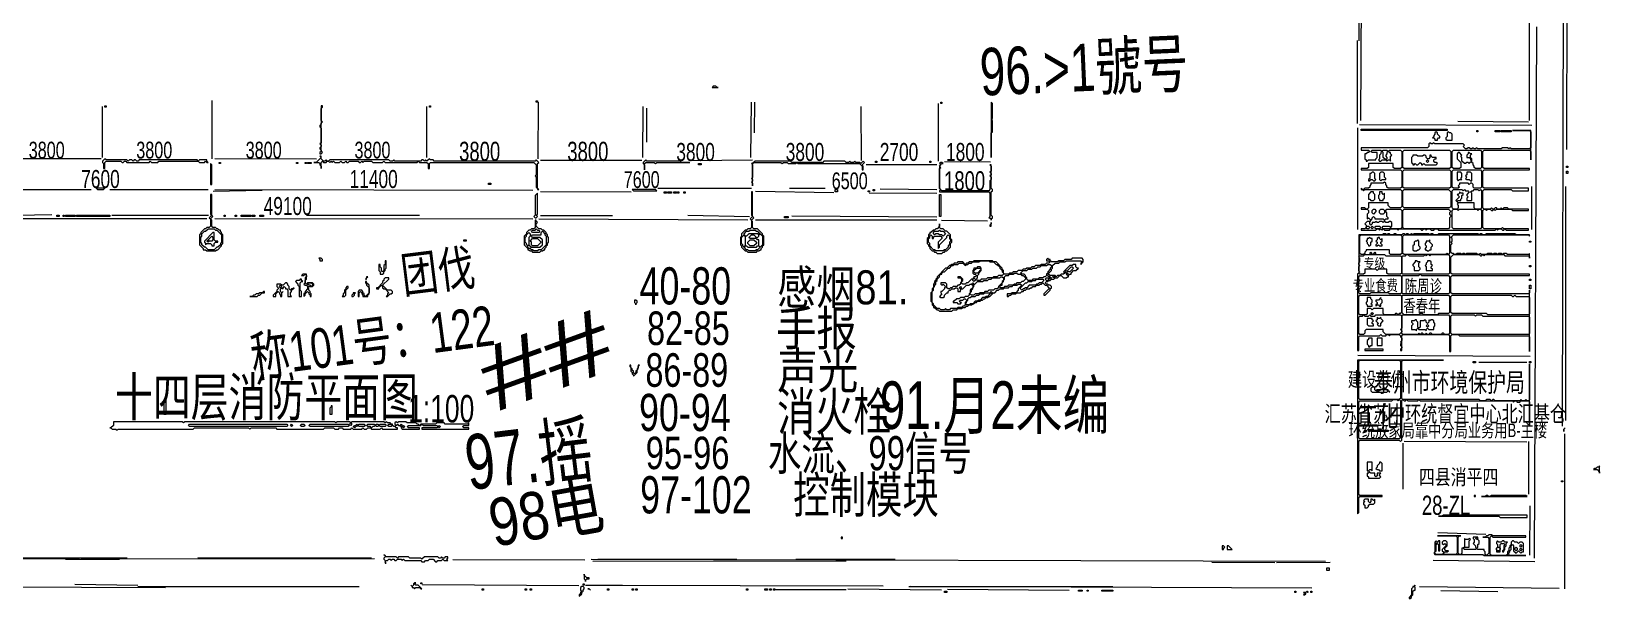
# Model space of a CAD drawing. Extents: x 10 to 1971, y 11 to 1392.
# Drawn here: x 695 to 1971, y 11 to 473 of the extents above; entities that cross this region are included whole.
import ezdxf

# ---------------------------------------------------------------- set-up
doc = ezdxf.new("R2010")
doc.units = 0
for name, color, linetype, lineweight in [('OCR_TEXT', 6, 'Continuous', 0), ('TRACE_CURVE', 6, 'Continuous', 0), ('TRACE_STRAIGHT', 5, 'Continuous', 0), ('TRACE_TEXT_SYMBOL', 6, 'Continuous', 0)]:
    doc.layers.add(name, color=color, linetype=linetype, lineweight=lineweight)
doc.styles.add('wqy-unicode', font='wqy-unicode.lff')

msp = doc.modelspace()

# ---------------------------------------------------------------- linework, layer by layer
at = {"layer": 'TRACE_CURVE', "color": 6}
for points in [[(1900, 392), (1914, 392), (1915, 391), (1915, 378), (1914, 377), (1899, 377), (1898, 378), (1897, 377), (1896, 378), (1892, 378), (1891, 377), (1872, 377), (1871, 378), (1870, 377), (1869, 377), (1868, 378), (1867, 377), (1866, 377), (1865, 378), (1864, 378), (1863, 377), (1862, 377), (1860, 379), (1861, 380), (1860, 381), (1837, 381), (1836, 382), (1835, 381), (1834, 381), (1833, 382), (1832, 381), (1832, 379), (1831, 378), (1777, 378), (1777, 376), (1783, 376), (1784, 375), (1783, 374), (1782, 374), (1781, 373), (1780, 373), (1780, 369), (1781, 368), (1781, 367), (1782, 367), (1783, 368), (1789, 368), (1789, 369), (1790, 370), (1790, 374), (1786, 374), (1785, 375), (1786, 376), (1793, 376), (1794, 375), (1793, 374), (1793, 373), (1792, 372), (1792, 369), (1791, 368), (1792, 367), (1793, 367), (1794, 368), (1797, 368)], [(1884, 327), (1885, 328), (1886, 327), (1887, 328), (1899, 328), (1900, 327), (1913, 327), (1913, 328), (1897, 328), (1896, 329), (1893, 329), (1892, 328), (1891, 329), (1890, 328), (1888, 328), (1887, 329), (1886, 329), (1885, 328), (1884, 328), (1883, 329), (1882, 328), (1877, 328), (1876, 329), (1876, 343), (1877, 344), (1899, 344), (1900, 343), (1913, 343), (1913, 345), (1877, 345), (1876, 346), (1876, 359), (1877, 360), (1914, 360), (1914, 361), (1877, 361), (1876, 362), (1876, 375), (1877, 376), (1914, 376), (1915, 375), (1915, 368), (1915, 392), (1900, 392)], [(1797, 368), (1798, 367), (1799, 368), (1800, 368), (1801, 367), (1801, 371), (1802, 372), (1801, 373), (1801, 374), (1800, 374), (1799, 375), (1800, 376), (1809, 376), (1810, 375), (1810, 362), (1809, 361), (1804, 361), (1803, 362), (1803, 365), (1783, 365), (1783, 362), (1782, 361), (1777, 361), (1777, 360), (1809, 360), (1810, 359), (1810, 346), (1809, 345), (1799, 345), (1798, 346), (1798, 347), (1797, 348), (1797, 349), (1796, 350), (1795, 349), (1785, 349), (1785, 348), (1784, 347), (1784, 346), (1783, 345), (1780, 345), (1779, 344), (1778, 344), (1777, 345), (1777, 344), (1778, 344), (1779, 343), (1780, 344), (1809, 344), (1810, 343), (1810, 330), (1809, 329), (1801, 329), (1799, 331), (1799, 333), (1783, 333), (1783, 329), (1782, 328), (1781, 328), (1780, 329), (1777, 329), (1777, 328), (1782, 328), (1783, 327)], [(1783, 327), (1783, 325), (1782, 324), (1782, 320), (1783, 321), (1785, 319), (1784, 318), (1782, 318), (1780, 316), (1781, 315), (1781, 313), (1780, 312), (1777, 312), (1777, 311), (1789, 311), (1790, 312), (1791, 312), (1792, 311), (1793, 312), (1794, 311), (1795, 312), (1796, 311), (1800, 311), (1801, 312), (1806, 312), (1807, 311), (1808, 312), (1825, 312), (1826, 311), (1827, 311), (1828, 312), (1829, 312), (1830, 311), (1831, 312), (1833, 312), (1834, 311), (1836, 311), (1837, 312), (1839, 312), (1840, 311), (1886, 311), (1887, 312), (1888, 311), (1889, 312), (1891, 312), (1892, 311), (1893, 311), (1894, 312), (1895, 311), (1913, 311), (1913, 312), (1893, 312), (1892, 313), (1891, 312), (1877, 312), (1876, 313), (1876, 327), (1877, 328), (1878, 328), (1879, 327), (1880, 328), (1882, 328), (1883, 327), (1884, 327)], [(1795, 308), (1794, 307), (1775, 307), (1775, 276), (1774, 275), (1774, 266), (1775, 265), (1774, 264), (1774, 213), (1775, 213), (1775, 224), (1776, 225), (1792, 225), (1793, 226), (1794, 225), (1797, 225), (1798, 226), (1799, 226), (1800, 225), (1801, 226), (1808, 226), (1809, 225), (1809, 224), (1810, 223), (1810, 221), (1809, 220), (1810, 219), (1809, 218), (1809, 217), (1810, 216), (1810, 215), (1809, 214), (1809, 213), (1810, 213), (1810, 225), (1811, 226), (1848, 226), (1849, 225), (1849, 212), (1850, 212), (1850, 225), (1851, 226), (1856, 226), (1857, 225), (1913, 225), (1914, 224), (1914, 212), (1914, 262), (1914, 260), (1913, 259), (1851, 259), (1850, 260), (1850, 273), (1851, 274), (1914, 274), (1914, 275), (1851, 275), (1850, 276), (1850, 289), (1852, 291), (1873, 291), (1874, 290), (1875, 290), (1876, 291)], [(1834, 308), (1833, 307), (1832, 308), (1820, 308), (1819, 307), (1818, 308), (1817, 307), (1816, 307), (1815, 308), (1814, 308), (1813, 307), (1812, 308), (1811, 308), (1810, 307), (1806, 307), (1805, 308), (1804, 308), (1803, 307), (1801, 307), (1800, 308), (1799, 308), (1798, 307), (1797, 308), (1795, 308)], [(1876, 291), (1877, 290), (1878, 291), (1893, 291), (1894, 290), (1913, 290), (1914, 289), (1914, 288), (1914, 292), (1913, 291), (1896, 291), (1895, 292), (1893, 292), (1892, 291), (1891, 292), (1889, 292), (1888, 291), (1887, 292), (1885, 292), (1884, 291), (1883, 292), (1880, 292), (1879, 291), (1875, 291), (1874, 292), (1873, 291), (1872, 291), (1871, 292), (1863, 292), (1862, 291), (1861, 292), (1860, 292), (1859, 291), (1858, 292), (1855, 292), (1854, 291), (1853, 291), (1852, 292), (1851, 292), (1850, 293), (1850, 299), (1851, 300), (1850, 301), (1851, 302), (1851, 304), (1850, 305), (1852, 307), (1913, 307), (1914, 306), (1914, 307), (1903, 307), (1902, 308), (1879, 308), (1878, 307), (1876, 307), (1875, 308), (1874, 308), (1873, 307), (1872, 308), (1840, 308), (1839, 307), (1836, 307), (1835, 308), (1834, 308)]]:
    msp.add_lwpolyline(points, dxfattribs=at)
for points in [[(1794, 375), (1795, 376), (1798, 376), (1799, 375), (1798, 374), (1798, 373), (1797, 372), (1797, 371), (1798, 370), (1798, 369), (1797, 368), (1795, 370), (1795, 374)], [(1811, 375), (1812, 376), (1849, 376), (1850, 375), (1850, 362), (1849, 361), (1812, 361), (1811, 362)], [(1851, 375), (1852, 376), (1874, 376), (1875, 375), (1875, 362), (1874, 361), (1870, 361), (1869, 362), (1869, 363), (1868, 364), (1868, 365), (1867, 366), (1867, 369), (1866, 370), (1866, 372), (1867, 373), (1866, 373), (1865, 374), (1864, 374), (1864, 373), (1863, 372), (1863, 370), (1865, 370), (1866, 369), (1866, 368), (1867, 367), (1865, 365), (1864, 366), (1863, 366), (1862, 365), (1861, 365), (1859, 367), (1859, 370), (1858, 371), (1859, 372), (1857, 374), (1856, 374), (1855, 373), (1855, 369), (1858, 366), (1858, 362), (1857, 361), (1852, 361), (1851, 362)], [(1811, 359), (1812, 360), (1849, 360), (1850, 359), (1850, 346), (1849, 345), (1812, 345), (1811, 346)], [(1851, 359), (1852, 360), (1874, 360), (1875, 359), (1875, 346), (1874, 345), (1869, 345), (1868, 346), (1868, 348), (1867, 349), (1866, 349), (1865, 348), (1864, 349), (1857, 349), (1857, 348), (1856, 347), (1857, 346), (1856, 345), (1852, 345), (1851, 346)], [(1811, 343), (1812, 344), (1848, 344), (1850, 342), (1850, 330), (1849, 329), (1812, 329), (1811, 330)], [(1851, 343), (1852, 344), (1859, 344), (1860, 343), (1861, 344), (1862, 343), (1864, 343), (1865, 342), (1863, 340), (1863, 339), (1864, 338), (1863, 337), (1863, 335), (1867, 335), (1867, 341), (1866, 342), (1867, 343), (1868, 343), (1869, 344), (1872, 344), (1873, 343), (1874, 344), (1875, 343), (1875, 329), (1874, 328), (1870, 328), (1869, 329), (1869, 333), (1856, 333), (1855, 334), (1856, 335), (1858, 335), (1858, 336), (1859, 337), (1859, 339), (1860, 340), (1860, 341), (1858, 341), (1857, 342), (1857, 341), (1856, 340), (1855, 340), (1857, 338), (1854, 335), (1856, 333), (1855, 332), (1856, 331), (1856, 329), (1855, 328), (1852, 328), (1851, 329)], [(1786, 321), (1787, 322), (1788, 321), (1788, 320), (1795, 320), (1796, 319), (1796, 318), (1795, 317), (1794, 318), (1792, 318), (1791, 317), (1790, 317), (1789, 318), (1788, 317), (1786, 317), (1786, 316), (1785, 315), (1784, 316), (1784, 318), (1786, 320)], [(1786, 327), (1787, 328), (1788, 328), (1789, 327), (1789, 326), (1787, 324), (1786, 325)], [(1792, 327), (1793, 328), (1795, 328), (1796, 327), (1796, 325), (1795, 324), (1793, 324), (1792, 325)], [(1797, 327), (1798, 328), (1809, 328), (1810, 327), (1810, 313), (1809, 312), (1802, 312), (1801, 313), (1802, 314), (1802, 317), (1801, 318), (1800, 318), (1799, 317), (1797, 317), (1796, 318), (1796, 319), (1797, 320), (1799, 320), (1799, 321), (1798, 322), (1798, 325), (1797, 326)], [(1811, 327), (1812, 328), (1848, 328), (1850, 326), (1849, 325), (1849, 324), (1850, 323), (1850, 322), (1849, 321), (1849, 313), (1848, 312), (1812, 312), (1811, 313)], [(1851, 327), (1852, 328), (1855, 328), (1856, 327), (1857, 328), (1871, 328), (1872, 327), (1873, 328), (1874, 328), (1875, 327), (1875, 313), (1874, 312), (1852, 312), (1851, 313)], [(1776, 306), (1777, 307), (1809, 307), (1810, 306), (1810, 292), (1809, 291), (1801, 291), (1800, 292), (1800, 295), (1781, 295), (1781, 294), (1780, 293), (1780, 292), (1779, 291), (1777, 291), (1776, 292)], [(1781, 313), (1782, 314), (1783, 314), (1784, 313), (1783, 312), (1782, 312)], [(1785, 313), (1786, 314), (1787, 313), (1786, 312)], [(1788, 313), (1789, 314), (1792, 314), (1793, 313), (1792, 312), (1789, 312)], [(1794, 313), (1795, 314), (1800, 314), (1801, 313), (1800, 312), (1795, 312)], [(1811, 306), (1812, 307), (1848, 307), (1849, 306), (1849, 292), (1848, 291), (1847, 292), (1846, 291), (1812, 291), (1811, 292)], [(1779, 290), (1780, 291), (1796, 291), (1797, 290), (1809, 290), (1810, 289), (1810, 276), (1809, 275), (1799, 275), (1798, 276), (1798, 279), (1791, 279), (1790, 278), (1789, 279), (1780, 279), (1780, 276), (1779, 275), (1776, 275), (1775, 276), (1776, 277), (1775, 278), (1775, 281), (1776, 282), (1775, 283), (1775, 284), (1776, 285), (1776, 288), (1775, 289), (1776, 290)], [(1784, 292), (1785, 293), (1786, 292), (1785, 291)], [(1787, 292), (1788, 293), (1789, 292), (1788, 291)], [(1813, 290), (1814, 291), (1815, 291), (1816, 290), (1828, 290), (1829, 291), (1830, 290), (1831, 291), (1832, 291), (1833, 290), (1834, 291), (1848, 291), (1849, 290), (1849, 276), (1848, 275), (1811, 275), (1810, 276), (1810, 289), (1811, 290)], [(1775, 273), (1776, 274), (1809, 274), (1810, 273), (1810, 260), (1809, 259), (1800, 259), (1799, 260), (1785, 260), (1784, 259), (1776, 259), (1775, 260), (1775, 269), (1776, 270), (1775, 271)], [(1824, 274), (1825, 275), (1826, 274), (1848, 274), (1849, 273), (1849, 260), (1848, 259), (1811, 259), (1810, 260), (1810, 273), (1811, 274)], [(1775, 257), (1776, 258), (1809, 258), (1810, 257), (1810, 244), (1809, 243), (1808, 243), (1807, 242), (1806, 243), (1805, 243), (1804, 242), (1796, 242), (1795, 243), (1795, 247), (1787, 247), (1786, 246), (1785, 247), (1782, 247), (1782, 243), (1781, 242), (1776, 242), (1775, 243)], [(1810, 257), (1811, 258), (1848, 258), (1849, 257), (1849, 244), (1848, 243), (1840, 243), (1839, 242), (1828, 242), (1827, 243), (1825, 243), (1824, 242), (1812, 242), (1810, 244)], [(1850, 257), (1851, 258), (1899, 258), (1900, 257), (1901, 257), (1902, 258), (1903, 257), (1913, 257), (1914, 256), (1914, 243), (1913, 242), (1880, 242), (1879, 243), (1851, 243), (1850, 244)], [(1785, 243), (1786, 244), (1787, 243), (1786, 242)], [(1778, 241), (1779, 242), (1780, 241), (1783, 241), (1784, 242), (1785, 241), (1788, 241), (1789, 242), (1809, 242), (1810, 241), (1810, 231), (1809, 230), (1810, 229), (1810, 228), (1808, 226), (1797, 226), (1795, 228), (1795, 230), (1781, 230), (1780, 229), (1780, 227), (1779, 226), (1776, 226), (1775, 227), (1775, 240), (1776, 241)], [(1810, 241), (1811, 242), (1848, 242), (1849, 241), (1849, 227), (1848, 226), (1845, 226), (1844, 227), (1843, 227), (1842, 226), (1835, 226), (1834, 227), (1833, 227), (1832, 226), (1831, 226), (1830, 227), (1829, 226), (1828, 226), (1827, 227), (1826, 227), (1825, 226), (1824, 227), (1823, 226), (1811, 226), (1810, 227)], [(1850, 241), (1851, 242), (1869, 242), (1870, 241), (1871, 242), (1875, 242), (1876, 241), (1913, 241), (1914, 240), (1914, 227), (1913, 226), (1851, 226), (1850, 227)], [(1774, 205), (1774, 80), (1775, 81), (1775, 93), (1776, 94), (1794, 94), (1794, 95), (1776, 95), (1775, 96), (1775, 139), (1776, 140), (1808, 140), (1809, 139), (1810, 140), (1810, 172), (1811, 173), (1812, 172), (1813, 172), (1814, 173), (1815, 172), (1823, 172), (1824, 173), (1825, 172), (1900, 172), (1901, 171), (1902, 172), (1903, 172), (1904, 171), (1906, 171), (1907, 172), (1913, 172), (1914, 171), (1914, 152), (1914, 202), (1914, 173), (1913, 172), (1912, 172), (1911, 173), (1910, 172), (1908, 172), (1907, 173), (1906, 172), (1886, 172), (1885, 173), (1884, 173), (1883, 172), (1882, 173), (1879, 173), (1878, 172), (1874, 172), (1873, 173), (1811, 173), (1810, 174), (1810, 204), (1811, 205), (1844, 205)], [(1775, 204), (1776, 205), (1808, 205), (1809, 204), (1809, 174), (1808, 173), (1776, 173), (1775, 174)], [(1802, 172), (1803, 173), (1806, 173), (1807, 172), (1808, 173), (1809, 172), (1809, 142), (1808, 141), (1776, 141), (1775, 142), (1775, 171), (1776, 172)]]:
    msp.add_lwpolyline(points, close=True, dxfattribs=at)
at = {"layer": 'TRACE_STRAIGHT', "color": 5}
for p, q in [((1944.2, 376.4), (1946.1, 885.1)), ((1940.8, 151.4), (1942.1, 665.1)), ((1776.7, 400.1), (1777.9, 648.9)), ((1913.9, 400.1), (1914.3, 640.9)), ((1775, 534), (1775, 465)), ((1918.1, 43.9), (1919.9, 476.4)), ((1774, 397.6), (1774.1, 465.1)), ((752.8, 411.4), (752.9, 370.1)), ((842.2, 368.9), (842.2, 416.4)), ((1017, 370.1), (1017, 411.4)), ((1107.6, 368.9), (1107.7, 415.1)), ((1192.8, 370.1), (1192.9, 411.4)), ((1195.9, 382.6), (1195.9, 410.1)), ((1280.5, 370.1), (1281.2, 415.1)), ((1283.6, 390.1), (1283.7, 415.1)), ((1370.1, 411.4), (1370.2, 367.6)), ((1433, 414), (1433, 367)), ((1775.6, 396.8), (1915.9, 396.4)), ((1855.6, 399.5), (1913.1, 399)), ((1774, 394.1), (1774, 311.4)), ((669.4, 369.1), (751.9, 369.1)), ((844.4, 369.2), (927.1, 368.9)), ((1109.4, 367.9), (1191.9, 367.9)), ((1231.9, 367.7), (1281.9, 368)), ((1374.4, 364.4), (1431.9, 364.4)), ((1438.1, 366.7), (1475.6, 366.6)), ((1205, 345), (1281, 345)), ((1312, 345), (1341, 345)), ((1385.6, 344.5), (1431.9, 344)), ((1915.5, 346.4), (1915.6, 311.4)), ((1943.6, 156.1), (1943.6, 346.4)), ((668, 344), (744, 344)), ((759, 344), (839, 344)), ((843.1, 342.7), (883.1, 343.5)), ((844.4, 344), (1103.1, 343.4)), ((1109.4, 342.3), (1183.1, 342.2)), ((1284.4, 342.6), (1348.1, 341.5)), ((1376.9, 341.2), (1431.9, 341.1)), ((669.4, 322.7), (711.9, 323.7)), ((669.4, 320.4), (838.1, 320.3)), ((760.6, 323), (839.4, 323)), ((792, 323), (820, 323)), ((844.4, 320.5), (1103.1, 320.1)), ((919, 323), (1011, 323)), ((1108.1, 320), (1278.1, 319.3)), ((1109.4, 322.9), (1168.1, 322.9)), ((1229.4, 323), (1279.4, 322)), ((1284.4, 319.4), (1431.9, 319.3)), ((1313.8, 322.6), (1431.9, 321.6)), ((1435.6, 318.9), (1473.1, 318.4)), ((1774.4, 209.1), (1914.6, 208.4)), ((1872.6, 203.4), (1911.9, 203.4)), ((1942.6, 18.9), (1942.8, 145.1)), ((1810.9, 137.6), (1810.9, 100.1)), ((1811.9, 139.1), (1911.9, 138.7)), ((1913, 139), (1913, 96)), ((1914.3, 46.4), (1914.6, 86.4)), ((1839.3, 64.8), (1878.4, 63.6)), ((144.4, 44.7), (773.1, 44.3)), ((679.4, 43.8), (734.4, 43.7)), ((723, 43), (767, 43)), ((735.6, 43.4), (974.4, 43.8)), ((830.6, 44.6), (971.9, 44.2)), ((1038.1, 42.8), (1145.6, 42.7)), ((1150.6, 43.1), (1748.1, 41.5)), ((1151.9, 41.6), (1358.1, 41.8)), ((1156, 43), (1269, 43)), ((1317, 43), (1398, 43)), ((1655.6, 40.8), (1706.9, 40.3)), ((1708.1, 40.5), (1751.9, 40.8)), ((1835.7, 42.4), (1918.2, 41.1)), ((469.4, 21.2), (804.4, 20.2)), ((730.6, 22.9), (781.9, 22)), ((781.9, 20.8), (961.9, 20.8)), ((1013.1, 22.5), (1140.6, 21.6)), ((1146, 22), (1176, 22)), ((1155.6, 21.9), (1388.1, 21.5)), ((1300.6, 18.4), (1358.1, 18.4)), ((1359.4, 19), (1435.6, 18.2)), ((1409, 21), (1575, 21)), ((1410.6, 21.1), (1736.9, 19.9)), ((1440.6, 18.6), (1539.4, 17.9)), ((1824.4, 20.8), (1938.1, 19.5)), ((1841.9, 17.7), (1888.2, 16.9))]:
    msp.add_line(p, q, dxfattribs=at)
at = {"layer": 'TRACE_TEXT_SYMBOL', "color": 6}
for points in [[(1250, 428), (1249, 427), (1254, 427), (1253, 427), (1252, 428)], [(755, 412), (756, 412), (756, 411), (755, 411)], [(931, 412), (931, 397), (930, 396), (930, 395), (931, 394), (931, 382), (930, 381), (931, 380), (931, 379), (930, 378), (930, 377), (931, 376), (931, 375), (930, 374), (930, 373), (931, 373), (932, 374), (931, 375), (931, 398), (932, 399), (931, 400), (931, 410), (932, 411), (932, 412)], [(1019, 412), (1020, 412), (1020, 411), (1019, 411)], [(1106, 416), (1107, 416), (1107, 415), (1106, 415)], [(1435, 415), (1436, 415), (1436, 414), (1435, 414)], [(1476, 415), (1476, 370), (1476, 390), (1477, 391), (1477, 400), (1476, 401), (1477, 402), (1477, 414)], [(1777, 393), (1847, 393), (1847, 392), (1777, 392)], [(1838, 391), (1837, 390), (1837, 389), (1836, 388), (1836, 387), (1835, 386), (1836, 386), (1837, 385), (1837, 384), (1839, 384), (1839, 385), (1840, 386), (1841, 386), (1841, 387), (1839, 389), (1839, 390)], [(1848, 391), (1847, 390), (1847, 387), (1846, 386), (1846, 385), (1847, 384), (1851, 384), (1851, 389), (1850, 390), (1849, 390)], [(1871, 392), (1872, 392), (1872, 391), (1871, 391)], [(1886, 392), (1890, 392), (1890, 391), (1886, 391)], [(1891, 392), (1899, 392), (1899, 391), (1891, 391)], [(1819, 372), (1819, 371), (1818, 370), (1818, 366), (1819, 365), (1819, 364), (1820, 364), (1821, 365), (1822, 364), (1823, 364), (1825, 366), (1826, 365), (1826, 364), (1827, 364), (1828, 365), (1829, 364), (1838, 364), (1839, 365), (1838, 366), (1837, 366), (1836, 367), (1836, 368), (1837, 369), (1838, 369), (1838, 370), (1835, 370), (1834, 371), (1834, 372), (1833, 372), (1833, 370), (1832, 369), (1831, 369), (1830, 370), (1830, 371), (1829, 372), (1828, 372), (1827, 371), (1823, 371), (1822, 372)], [(755, 369), (753, 367), (753, 366), (754, 365), (754, 361), (755, 361), (755, 366), (756, 367), (768, 367), (769, 366), (770, 366), (771, 367), (772, 367), (773, 366), (791, 366), (792, 367), (793, 366), (798, 366), (799, 367), (831, 367), (832, 366), (836, 366), (837, 367), (838, 366), (839, 366), (838, 367), (838, 368), (832, 368), (831, 367), (830, 368), (783, 368), (782, 367), (781, 367), (780, 368), (779, 368), (778, 367), (777, 368), (775, 368), (774, 367), (773, 368), (756, 368)], [(841, 365), (841, 348), (842, 348), (842, 364)], [(848, 366), (849, 366), (849, 365), (848, 365)], [(911, 366), (912, 366), (912, 365), (911, 365)], [(918, 366), (919, 366), (919, 365), (918, 365)], [(920, 366), (923, 366), (923, 365), (920, 365)], [(1195, 368), (1193, 366), (1193, 365), (1194, 364), (1194, 360), (1194, 365), (1195, 366), (1202, 366), (1203, 365), (1204, 366), (1231, 366), (1224, 366), (1223, 367), (1196, 367)], [(1238, 365), (1240, 365), (1240, 364), (1238, 364)], [(1284, 367), (1282, 365), (1281, 365), (1282, 364), (1282, 354), (1281, 353), (1282, 352), (1282, 351), (1281, 350), (1282, 349), (1282, 347), (1282, 365), (1283, 366), (1305, 366), (1306, 365), (1307, 366), (1310, 366), (1311, 365), (1317, 365), (1318, 366), (1319, 365), (1369, 365), (1371, 363), (1371, 360), (1372, 360), (1372, 363), (1371, 364), (1373, 366), (1372, 367), (1370, 365), (1369, 366), (1366, 366), (1365, 367), (1364, 366), (1362, 366), (1361, 367), (1360, 366), (1358, 366), (1357, 367), (1340, 367), (1339, 366), (1314, 366), (1313, 367)], [(1382, 367), (1383, 367), (1383, 366), (1382, 366)], [(1426, 367), (1427, 367), (1427, 366), (1426, 366)], [(1435, 366), (1434, 365), (1435, 364), (1434, 363), (1434, 345), (1435, 344), (1434, 343), (1434, 342), (1474, 342), (1475, 341), (1475, 322), (1474, 321), (1475, 321), (1476, 320), (1476, 319), (1476, 320), (1477, 321), (1477, 322), (1476, 323), (1476, 342), (1477, 343), (1477, 344), (1476, 345), (1476, 364), (1475, 364), (1476, 363), (1476, 359), (1475, 358), (1476, 357), (1476, 356), (1475, 355), (1476, 354), (1476, 352), (1475, 351), (1475, 344), (1474, 343), (1436, 343), (1434, 345), (1434, 361), (1435, 362), (1434, 363), (1436, 365), (1437, 365), (1436, 366)], [(1786, 358), (1785, 357), (1784, 357), (1784, 353), (1783, 352), (1783, 351), (1784, 351), (1785, 352), (1786, 352), (1787, 351), (1788, 351), (1789, 352), (1788, 353), (1788, 357), (1787, 358)], [(1793, 358), (1792, 357), (1792, 352), (1793, 351), (1794, 352), (1797, 352), (1797, 353), (1796, 354), (1796, 357), (1795, 358)], [(1830, 367), (1831, 368), (1832, 367), (1831, 366)], [(1855, 358), (1855, 352), (1856, 351), (1857, 352), (1859, 352), (1858, 353), (1859, 354), (1859, 357), (1858, 358)], [(1863, 358), (1863, 356), (1862, 355), (1863, 354), (1862, 353), (1863, 352), (1865, 352), (1866, 351), (1867, 351), (1867, 357), (1866, 358)], [(1944, 363), (1945, 363), (1945, 362), (1944, 362)], [(1944, 359), (1945, 359), (1945, 357), (1944, 357)], [(748, 345), (749, 344), (754, 344), (755, 345)], [(1067, 349), (1069, 349), (1069, 348), (1067, 348)], [(841, 340), (841, 324), (842, 323), (840, 321), (841, 320), (841, 314), (840, 313), (838, 313), (837, 312), (836, 312), (833, 309), (833, 308), (832, 307), (832, 299), (835, 296), (835, 295), (837, 295), (838, 294), (845, 294), (846, 295), (847, 295), (850, 298), (850, 299), (851, 300), (851, 307), (850, 308), (850, 309), (849, 310), (849, 311), (848, 311), (847, 312), (846, 312), (845, 313), (843, 313), (842, 314), (842, 319), (841, 320), (843, 322), (842, 323), (842, 340)], [(1107, 341), (1105, 339), (1105, 323), (1104, 322), (1105, 321), (1106, 321), (1107, 322), (1106, 323), (1107, 324)], [(1184, 344), (1185, 343), (1204, 343), (1203, 344)], [(1210, 342), (1212, 342), (1212, 341), (1210, 341)], [(1213, 342), (1216, 342), (1216, 341), (1213, 341)], [(1218, 342), (1220, 342), (1220, 341), (1218, 341)], [(1221, 342), (1222, 342), (1222, 341), (1221, 341)], [(1226, 342), (1227, 342), (1227, 341), (1226, 341)], [(1281, 342), (1281, 323), (1282, 322), (1280, 320), (1281, 319), (1281, 313), (1280, 312), (1278, 312), (1277, 311), (1276, 311), (1273, 308), (1273, 306), (1272, 305), (1272, 299), (1273, 298), (1273, 297), (1276, 294), (1277, 294), (1278, 293), (1285, 293), (1286, 294), (1287, 294), (1288, 295), (1289, 295), (1289, 296), (1290, 297), (1290, 298), (1291, 299), (1291, 306), (1290, 307), (1290, 308), (1286, 312), (1283, 312), (1282, 313), (1282, 318), (1281, 319), (1283, 321), (1282, 322), (1282, 342)], [(1349, 344), (1351, 344), (1351, 342), (1349, 342)], [(1376, 343), (1377, 343), (1377, 342), (1376, 342)], [(1380, 344), (1381, 344), (1381, 343), (1380, 343)], [(1434, 340), (1435, 340), (1435, 322), (1434, 322)], [(1785, 342), (1783, 340), (1783, 336), (1784, 336), (1785, 335), (1787, 335), (1788, 336), (1788, 340), (1787, 341), (1787, 342)], [(1792, 342), (1792, 340), (1791, 339), (1791, 337), (1792, 336), (1792, 335), (1795, 335), (1795, 336), (1796, 337), (1796, 341), (1795, 340), (1794, 341), (1794, 342)], [(716, 323), (718, 323), (718, 322), (716, 322)], [(721, 323), (722, 323), (722, 322), (721, 322)], [(723, 323), (731, 323), (731, 322), (723, 322)], [(732, 323), (759, 323), (759, 322), (732, 322)], [(852, 323), (853, 323), (853, 322), (852, 322)], [(861, 323), (862, 323), (862, 322), (861, 322)], [(866, 323), (874, 323), (874, 322), (866, 322)], [(875, 323), (877, 323), (877, 322), (875, 322)], [(881, 323), (884, 323), (884, 322), (881, 322)], [(1105, 319), (1105, 313), (1104, 312), (1102, 312), (1101, 311), (1100, 311), (1098, 309), (1098, 308), (1096, 306), (1096, 299), (1099, 296), (1099, 295), (1100, 295), (1101, 294), (1102, 294), (1103, 293), (1109, 293), (1110, 294), (1111, 294), (1112, 295), (1113, 295), (1113, 296), (1114, 297), (1114, 298), (1115, 299), (1115, 300), (1116, 301), (1116, 305), (1115, 306), (1115, 307), (1114, 308), (1114, 309), (1112, 311), (1111, 311), (1110, 312), (1108, 312), (1106, 314), (1106, 316), (1107, 317), (1106, 318), (1106, 319)], [(1308, 322), (1311, 322), (1311, 321), (1308, 321)], [(839, 312), (844, 312), (845, 311), (846, 311), (850, 307), (850, 301), (849, 300), (849, 299), (847, 297), (846, 297), (844, 295), (839, 295), (837, 297), (836, 297), (834, 299), (834, 300), (833, 301), (833, 305), (834, 306), (834, 308), (836, 310), (837, 310)], [(843, 309), (836, 302), (836, 301), (837, 300), (837, 299), (838, 300), (841, 300), (842, 299), (842, 298), (844, 298), (844, 300), (845, 301), (847, 301), (847, 302), (845, 302), (844, 303), (844, 309)], [(1100, 309), (1101, 308), (1101, 306), (1100, 305), (1100, 299), (1099, 298), (1098, 299), (1098, 300), (1097, 301), (1097, 305), (1098, 306), (1098, 307)], [(1110, 309), (1111, 310), (1113, 308), (1113, 307), (1114, 306), (1114, 299), (1110, 295), (1108, 295), (1107, 294), (1104, 294), (1103, 295), (1102, 295), (1101, 296), (1102, 297), (1109, 297), (1111, 299), (1111, 303), (1109, 305), (1103, 305), (1102, 306), (1103, 307), (1110, 307)], [(1105, 311), (1106, 312), (1107, 311), (1108, 311), (1109, 310), (1108, 309), (1103, 309), (1102, 310), (1103, 311)], [(1275, 307), (1276, 306), (1276, 298), (1275, 297), (1274, 298), (1274, 299), (1273, 300), (1273, 305)], [(1279, 310), (1280, 311), (1284, 311), (1285, 310), (1286, 310), (1287, 309), (1286, 308), (1279, 308), (1277, 306), (1276, 306), (1275, 307), (1275, 308), (1277, 310)], [(1281, 307), (1283, 307), (1285, 305), (1284, 304), (1280, 304), (1279, 305)], [(1287, 307), (1288, 308), (1290, 306), (1290, 299), (1288, 297), (1287, 298), (1287, 303), (1286, 303), (1285, 304), (1287, 306)], [(1286, 308), (1287, 309), (1288, 308), (1287, 307)], [(1434, 316), (1434, 314), (1432, 312), (1431, 312), (1430, 311), (1429, 311), (1427, 309), (1426, 309), (1426, 308), (1425, 307), (1425, 305), (1424, 304), (1424, 300), (1425, 299), (1425, 298), (1426, 297), (1426, 296), (1428, 294), (1429, 294), (1430, 293), (1431, 293), (1432, 292), (1436, 292), (1437, 293), (1438, 293), (1439, 294), (1440, 294), (1443, 297), (1443, 300), (1444, 301), (1444, 303), (1443, 304), (1443, 307), (1440, 310), (1439, 310), (1437, 312), (1435, 312), (1434, 313)], [(1426, 306), (1427, 307), (1428, 306), (1428, 304), (1429, 304), (1429, 305), (1430, 306), (1435, 306), (1436, 305), (1436, 304), (1433, 301), (1433, 296), (1434, 297), (1434, 299), (1440, 305), (1440, 306), (1441, 307), (1442, 306), (1442, 304), (1443, 303), (1443, 302), (1442, 301), (1442, 299), (1441, 298), (1441, 297), (1439, 295), (1438, 295), (1437, 294), (1431, 294), (1430, 295), (1429, 295), (1426, 298), (1426, 300), (1425, 301), (1425, 304), (1426, 305)], [(1433, 310), (1434, 311), (1435, 310), (1437, 310), (1439, 308), (1437, 306), (1436, 307), (1434, 307), (1433, 308), (1431, 308), (1430, 307), (1429, 308), (1429, 309), (1430, 310)], [(1476, 317), (1476, 316), (1475, 315), (1475, 314), (1476, 314)], [(838, 302), (839, 303), (840, 302), (839, 301)], [(842, 306), (843, 305), (843, 303), (842, 302), (840, 302), (839, 303)], [(1047, 303), (1049, 303), (1049, 302), (1047, 302)], [(1099, 298), (1100, 299), (1102, 297), (1101, 296), (1100, 296), (1099, 297)], [(1103, 304), (1107, 304), (1110, 301), (1107, 298), (1103, 298), (1102, 299), (1102, 301), (1101, 302)], [(1275, 297), (1276, 298), (1277, 298), (1278, 297), (1285, 297), (1286, 298), (1287, 298), (1288, 297), (1286, 295), (1285, 295), (1284, 294), (1279, 294), (1278, 295), (1277, 295)], [(1280, 303), (1283, 303), (1285, 301), (1285, 300), (1283, 298), (1280, 298), (1278, 300), (1278, 301)], [(1784, 305), (1783, 304), (1782, 304), (1782, 303), (1781, 302), (1782, 301), (1782, 300), (1783, 299), (1783, 298), (1784, 298), (1785, 299), (1785, 301), (1786, 302), (1786, 304), (1785, 304)], [(1791, 305), (1790, 304), (1790, 303), (1789, 302), (1790, 301), (1790, 300), (1789, 299), (1789, 298), (1790, 298), (1791, 299), (1792, 298), (1794, 298), (1794, 299), (1793, 300), (1793, 301), (1794, 302), (1794, 304), (1793, 303), (1792, 304), (1792, 305)], [(1823, 303), (1822, 302), (1821, 302), (1820, 301), (1820, 299), (1819, 298), (1819, 295), (1820, 294), (1822, 294), (1823, 295), (1824, 295), (1825, 296), (1825, 297), (1824, 298), (1824, 302)], [(1833, 303), (1832, 302), (1830, 302), (1830, 301), (1829, 300), (1829, 299), (1830, 298), (1830, 297), (1829, 296), (1829, 295), (1830, 295), (1831, 294), (1832, 294), (1833, 295), (1834, 295), (1834, 297), (1835, 298), (1835, 299), (1833, 301)], [(1914, 302), (1915, 302), (1915, 301), (1914, 301)], [(929, 288), (930, 287), (930, 286), (932, 286), (932, 287), (931, 288)], [(983, 286), (983, 283), (982, 282), (982, 278), (981, 277), (980, 278), (980, 280), (979, 281), (979, 283), (978, 283), (978, 278), (979, 277), (979, 275), (981, 275), (982, 276), (982, 277), (983, 278), (983, 279), (984, 280), (984, 286)], [(1521, 282), (1522, 283), (1524, 283), (1525, 282), (1525, 281), (1524, 280), (1524, 279), (1522, 277), (1522, 276), (1521, 275), (1521, 274), (1520, 273), (1519, 273), (1518, 272), (1515, 272), (1514, 271), (1510, 271), (1509, 270), (1506, 270), (1505, 271), (1505, 272), (1504, 273), (1504, 274), (1503, 275), (1501, 275), (1500, 276), (1502, 278), (1505, 278), (1506, 279), (1509, 279), (1510, 280), (1513, 280), (1514, 281), (1516, 281), (1517, 282)], [(1541, 281), (1542, 281), (1543, 280), (1540, 277), (1539, 277), (1538, 278)], [(1821, 286), (1821, 285), (1819, 283), (1819, 282), (1820, 281), (1820, 278), (1824, 278), (1825, 279), (1825, 280), (1824, 281), (1824, 284), (1825, 285), (1823, 285), (1822, 286)], [(1831, 286), (1831, 285), (1830, 284), (1830, 283), (1829, 282), (1830, 281), (1830, 278), (1835, 278), (1835, 279), (1834, 280), (1834, 281), (1835, 282), (1834, 283), (1834, 285), (1833, 286)], [(1914, 282), (1915, 282), (1915, 281), (1914, 281)], [(902, 268), (900, 266), (899, 266), (898, 267), (895, 267), (895, 265), (896, 264), (896, 263), (895, 262), (895, 261), (892, 258), (892, 257), (894, 257), (894, 259), (896, 261), (897, 260), (897, 259), (898, 258), (898, 257), (899, 257), (899, 260), (900, 261), (899, 260), (898, 261), (898, 263), (899, 264), (900, 263), (900, 264), (901, 265), (902, 264), (902, 263), (903, 263), (904, 262), (904, 257), (907, 257), (906, 258), (906, 260), (907, 261), (907, 262), (909, 264), (908, 263), (907, 263), (906, 262), (905, 263), (905, 265), (904, 266), (904, 267), (903, 268)], [(914, 271), (913, 270), (911, 270), (910, 269), (912, 267), (912, 266), (913, 265), (913, 257), (915, 257), (915, 261), (914, 262), (914, 268), (915, 269), (916, 269), (915, 270), (915, 271)], [(916, 275), (915, 274), (917, 274), (918, 275), (919, 274), (919, 273), (918, 272), (918, 268), (917, 267), (918, 266), (919, 266), (920, 265), (920, 263), (918, 261), (918, 260), (917, 259), (917, 257), (918, 258), (918, 259), (920, 261), (921, 260), (921, 259), (922, 258), (922, 257), (923, 257), (923, 259), (922, 260), (922, 261), (921, 262), (921, 263), (920, 264), (921, 265), (924, 265), (925, 266), (925, 267), (924, 268), (920, 268), (919, 267), (918, 268), (918, 270), (919, 271), (919, 275)], [(920, 267), (921, 268), (923, 268), (924, 267), (924, 266), (923, 265), (922, 266), (921, 266)], [(967, 269), (967, 268), (968, 267), (968, 266), (970, 264), (970, 260), (967, 257), (966, 258), (966, 259), (965, 260), (965, 261), (964, 262), (962, 262), (961, 261), (961, 257), (962, 257), (962, 260), (963, 261), (964, 260), (964, 259), (965, 258), (965, 257), (969, 257), (969, 258), (970, 259), (970, 266), (968, 268), (968, 269)], [(968, 273), (968, 272), (967, 271), (968, 271), (968, 272), (969, 273)], [(983, 272), (982, 271), (982, 270), (981, 269), (981, 268), (977, 264), (976, 264), (976, 263), (978, 263), (978, 264), (980, 266), (981, 265), (981, 264), (982, 263), (983, 263), (986, 260), (985, 259), (985, 258), (984, 257), (985, 257), (987, 259), (988, 259), (989, 260), (989, 261), (988, 262), (985, 262), (981, 266), (986, 271), (986, 272)], [(1483, 272), (1484, 273), (1485, 273), (1486, 272), (1486, 270), (1485, 269), (1485, 268), (1482, 265), (1482, 264), (1481, 263), (1479, 263), (1478, 262), (1474, 262), (1473, 261), (1471, 261), (1470, 260), (1467, 260), (1466, 259), (1463, 259), (1462, 258), (1460, 258), (1459, 259), (1459, 260), (1460, 261), (1460, 262), (1461, 263), (1461, 264), (1462, 265), (1462, 266), (1465, 269), (1469, 269), (1470, 270), (1473, 270), (1474, 271), (1476, 271), (1477, 272)], [(1460, 267), (1461, 268), (1462, 267), (1461, 266)], [(1461, 271), (1462, 272), (1463, 271), (1463, 270), (1462, 269), (1461, 270)], [(1464, 280), (1467, 280), (1468, 279), (1465, 276), (1463, 276), (1462, 277), (1462, 278)], [(1494, 275), (1495, 276), (1497, 276), (1498, 275), (1500, 275), (1501, 274), (1502, 274), (1504, 272), (1504, 271), (1502, 269), (1501, 269), (1500, 268), (1497, 268), (1496, 267), (1495, 267), (1494, 266), (1490, 266), (1489, 265), (1487, 265), (1486, 264), (1484, 264), (1483, 265), (1484, 266), (1485, 266), (1485, 268), (1486, 269), (1486, 270), (1487, 271), (1487, 273), (1488, 274), (1490, 274), (1491, 275)], [(1512, 270), (1513, 271), (1518, 271), (1519, 270), (1517, 268), (1515, 268), (1514, 267), (1513, 267), (1512, 266), (1507, 266), (1505, 264), (1504, 264), (1503, 263), (1502, 263), (1501, 262), (1500, 263), (1500, 264), (1504, 268), (1505, 268), (1506, 269), (1509, 269), (1510, 270)], [(1520, 271), (1521, 272), (1522, 272), (1523, 271), (1522, 270), (1521, 270)], [(1522, 274), (1523, 275), (1524, 274), (1523, 273)], [(1523, 272), (1524, 273), (1525, 272), (1524, 271)], [(1526, 273), (1527, 274), (1528, 273), (1527, 272)], [(1536, 277), (1537, 278), (1538, 277), (1537, 276)], [(1537, 275), (1538, 276), (1539, 275), (1538, 274)], [(1914, 271), (1915, 271), (1915, 270), (1914, 270)], [(884, 261), (883, 260), (881, 260), (880, 259), (878, 259), (877, 258), (876, 258), (875, 257), (873, 257), (879, 257), (880, 258), (881, 258), (883, 260), (885, 260), (885, 261)], [(897, 265), (898, 266), (899, 265), (898, 264)], [(952, 265), (951, 264), (951, 263), (950, 262), (950, 260), (949, 259), (949, 258), (948, 257), (950, 257), (951, 258), (951, 262), (953, 264), (953, 265)], [(957, 260), (957, 259), (956, 258), (956, 257), (957, 257), (958, 258), (958, 259), (959, 260)], [(1450, 264), (1451, 265), (1452, 264), (1451, 263)], [(1470, 259), (1471, 260), (1474, 260), (1475, 259), (1473, 257), (1472, 257), (1471, 256), (1469, 256), (1467, 254), (1466, 254), (1465, 253), (1463, 253), (1461, 251), (1459, 251), (1458, 250), (1456, 250), (1455, 251), (1456, 252), (1456, 253), (1457, 254), (1457, 255), (1458, 256), (1459, 256), (1460, 257), (1463, 257), (1464, 258), (1466, 258), (1467, 259)], [(1475, 260), (1476, 261), (1477, 260), (1476, 259)], [(1782, 256), (1782, 253), (1781, 252), (1781, 251), (1782, 250), (1782, 249), (1786, 249), (1786, 250), (1785, 251), (1786, 252), (1786, 254), (1785, 255), (1785, 256)], [(1793, 256), (1791, 254), (1789, 254), (1789, 253), (1790, 252), (1790, 251), (1789, 250), (1789, 249), (1790, 250), (1791, 250), (1792, 249), (1793, 249), (1793, 251), (1794, 252), (1794, 254), (1793, 255)], [(1914, 266), (1915, 266), (1915, 263), (1914, 263)], [(1186, 254), (1186, 252), (1187, 251), (1187, 250), (1187, 251), (1188, 252), (1188, 253), (1187, 254)], [(1782, 239), (1782, 234), (1783, 233), (1787, 233), (1787, 234), (1786, 235), (1786, 236), (1787, 237), (1786, 238), (1786, 239)], [(1790, 240), (1790, 238), (1789, 237), (1791, 235), (1790, 234), (1791, 233), (1793, 233), (1793, 235), (1795, 237), (1793, 239), (1793, 240), (1792, 239), (1791, 239)], [(1821, 238), (1820, 237), (1818, 237), (1818, 236), (1819, 235), (1819, 234), (1818, 233), (1818, 230), (1821, 230), (1822, 229), (1822, 230), (1823, 231), (1824, 230), (1829, 230), (1830, 229), (1830, 230), (1831, 231), (1832, 230), (1836, 230), (1836, 232), (1837, 233), (1837, 235), (1836, 236), (1836, 237), (1835, 238), (1834, 238), (1833, 237), (1832, 238), (1832, 236), (1831, 235), (1830, 236), (1830, 237), (1829, 238), (1828, 237), (1825, 237), (1825, 232), (1824, 231), (1823, 232), (1823, 236), (1822, 237), (1822, 238)], [(1830, 233), (1831, 234), (1832, 233), (1831, 232)], [(1783, 223), (1783, 222), (1782, 221), (1782, 218), (1783, 217), (1783, 216), (1784, 216), (1785, 217), (1786, 217), (1786, 223)], [(1790, 223), (1790, 217), (1794, 217), (1794, 223)], [(1780, 214), (1780, 213), (1795, 213), (1795, 214)], [(1182, 201), (1182, 200), (1183, 199), (1183, 196), (1184, 195), (1184, 194), (1185, 193), (1185, 192), (1188, 195), (1188, 197), (1189, 198), (1189, 200), (1190, 201), (1189, 201), (1189, 199), (1188, 198), (1188, 197), (1187, 196), (1187, 195), (1186, 194), (1185, 195), (1185, 196), (1184, 197), (1184, 198), (1183, 199), (1183, 201)], [(1868, 204), (1870, 204), (1870, 203), (1868, 203)], [(1914, 204), (1915, 204), (1915, 203), (1914, 203)], [(1786, 183), (1785, 182), (1785, 180), (1786, 179), (1798, 179), (1799, 180), (1799, 181), (1790, 181), (1789, 180), (1788, 181), (1788, 183)], [(803, 173), (803, 161), (805, 161), (805, 173)], [(939, 168), (939, 167), (938, 166), (938, 161), (940, 161), (940, 168)], [(954, 153), (955, 154), (956, 153), (955, 152)], [(823, 152), (824, 153), (903, 153), (904, 152), (903, 151), (824, 151)], [(906, 152), (907, 153), (908, 152), (907, 151)], [(914, 152), (915, 153), (917, 153), (918, 152), (917, 151), (915, 151)], [(921, 152), (922, 153), (953, 153), (954, 152), (953, 151), (922, 151)], [(957, 151), (958, 152), (959, 151), (958, 150)], [(959, 152), (960, 153), (961, 152), (960, 151)], [(961, 152), (962, 153), (966, 153), (967, 152), (966, 151), (962, 151)], [(968, 152), (969, 153), (974, 153), (975, 152), (974, 151), (973, 151), (972, 150), (971, 151), (969, 151)], [(975, 152), (976, 153), (977, 153), (978, 152), (977, 151), (976, 151)], [(978, 152), (979, 153), (983, 153), (984, 152), (983, 151), (979, 151)], [(985, 152), (986, 153), (988, 153), (989, 152), (988, 151), (986, 151)], [(995, 152), (996, 153), (997, 152), (996, 151)], [(997, 151), (998, 152), (999, 151), (998, 150)], [(1026, 151), (1027, 152), (1028, 151), (1027, 150)], [(1780, 148), (1781, 148), (1781, 147), (1780, 147)], [(1783, 148), (1784, 148), (1784, 147), (1783, 147)], [(1785, 148), (1799, 148), (1799, 147), (1785, 147)], [(1943, 150), (1942, 149), (1942, 147), (1942, 149)], [(1782, 122), (1782, 115), (1783, 115), (1784, 114), (1783, 113), (1782, 113), (1782, 111), (1783, 110), (1783, 109), (1792, 109), (1793, 110), (1792, 111), (1792, 112), (1793, 113), (1790, 113), (1790, 111), (1789, 110), (1788, 111), (1788, 113), (1785, 113), (1783, 115), (1784, 116), (1785, 116), (1786, 115), (1786, 122)], [(1792, 122), (1792, 121), (1790, 119), (1790, 118), (1789, 117), (1790, 116), (1791, 116), (1792, 115), (1794, 115), (1794, 121), (1793, 122)], [(1971, 119), (1970, 118), (1969, 118), (1968, 117), (1967, 117), (1966, 116), (1969, 116), (1971, 114), (1971, 113)], [(1940, 107), (1941, 107), (1941, 106), (1940, 106)], [(1780, 92), (1779, 91), (1780, 90), (1779, 89), (1779, 88), (1780, 87), (1780, 85), (1782, 85), (1783, 86), (1783, 87), (1784, 88), (1787, 88), (1788, 89), (1788, 92), (1787, 91), (1786, 92), (1785, 92), (1785, 90), (1784, 89), (1783, 90), (1783, 92)], [(1851, 94), (1853, 94), (1853, 93), (1851, 93)], [(1869, 95), (1869, 94), (1870, 94), (1870, 95)], [(1879, 95), (1878, 94), (1875, 94), (1912, 94), (1911, 95), (1883, 95), (1882, 94), (1881, 94), (1880, 95)], [(1844, 79), (1843, 78), (1840, 78), (1889, 78), (1890, 77), (1912, 77), (1912, 79)], [(1354, 61), (1354, 60), (1355, 60), (1355, 61)], [(1664, 54), (1664, 51), (1665, 51), (1665, 52), (1666, 53), (1665, 54)], [(1668, 54), (1668, 51), (1672, 51), (1669, 54)], [(1837, 57), (1838, 58), (1839, 57), (1838, 56)], [(1870, 60), (1871, 61), (1872, 60), (1871, 59)], [(1888, 58), (1887, 57), (1887, 56), (1888, 55), (1888, 53), (1887, 52), (1887, 49), (1890, 49), (1890, 55), (1891, 56), (1893, 56), (1894, 55), (1893, 54), (1893, 51), (1892, 50), (1892, 49), (1893, 49), (1893, 50), (1894, 51), (1894, 53), (1895, 54), (1895, 56), (1896, 57), (1894, 57), (1893, 58), (1892, 58), (1891, 57), (1889, 57)], [(1887, 52), (1888, 53), (1889, 53), (1890, 52), (1890, 51), (1889, 50), (1888, 50), (1887, 51)], [(1902, 52), (1903, 53), (1904, 52), (1904, 51), (1903, 50), (1902, 51)], [(1906, 54), (1907, 55), (1908, 54), (1907, 53)], [(1906, 51), (1907, 52), (1908, 51), (1907, 50)], [(982, 47), (983, 46), (983, 45), (982, 44), (982, 43), (983, 42), (983, 40), (984, 40), (983, 41), (984, 42), (985, 42), (986, 43), (987, 43), (988, 42), (989, 43), (990, 43), (991, 42), (992, 42), (993, 43), (996, 43), (997, 42), (998, 43), (999, 42), (1012, 42), (1013, 41), (1015, 41), (1016, 42), (1018, 42), (1019, 43), (1022, 43), (1024, 41), (1025, 41), (1026, 42), (1029, 42), (1030, 43), (1031, 42), (1034, 42), (1033, 43), (1034, 44), (1034, 45), (1032, 45), (1031, 44), (1030, 44), (1029, 45), (1028, 44), (1027, 44), (1026, 45), (1015, 45), (1013, 43), (1012, 44), (1003, 44), (1002, 45), (994, 45), (993, 44), (992, 45), (984, 45)], [(1145, 31), (1145, 27), (1146, 26), (1146, 25), (1146, 26), (1147, 27), (1149, 27), (1149, 28), (1147, 28), (1145, 30)], [(1749, 36), (1751, 36), (1751, 34), (1749, 34)], [(1007, 24), (1006, 23), (1006, 22), (1005, 21), (1004, 22), (1005, 21), (1005, 20), (1006, 20), (1007, 19), (1008, 20), (1011, 20), (1012, 19), (1013, 19), (1010, 22), (1008, 22), (1007, 23), (1008, 24)], [(1012, 24), (1013, 24), (1013, 23), (1012, 23)], [(1062, 19), (1063, 19), (1063, 18), (1062, 18)], [(1097, 19), (1098, 19), (1098, 18), (1097, 18)], [(1101, 19), (1102, 19), (1102, 18), (1101, 18)], [(1143, 21), (1142, 20), (1142, 18), (1143, 17), (1142, 16), (1142, 15), (1141, 14), (1141, 13), (1143, 15), (1143, 16), (1144, 17), (1144, 18), (1145, 19), (1145, 20), (1144, 21)], [(1144, 23), (1145, 23), (1145, 22), (1144, 22)], [(1148, 19), (1149, 19), (1150, 18), (1149, 19)], [(1164, 19), (1165, 19), (1165, 18), (1164, 18)], [(1184, 19), (1185, 19), (1185, 18), (1184, 18)], [(1187, 19), (1188, 19), (1188, 18), (1187, 18)], [(1277, 19), (1278, 19), (1278, 18), (1277, 18)], [(1292, 19), (1294, 19), (1294, 18), (1292, 18)], [(1296, 19), (1297, 19), (1297, 18), (1296, 18)], [(1299, 19), (1300, 19), (1300, 18), (1299, 18)], [(1438, 17), (1440, 17), (1440, 16), (1438, 16)], [(1547, 18), (1550, 18), (1550, 17), (1547, 17)], [(1554, 18), (1555, 18), (1555, 17), (1554, 17)], [(1566, 18), (1575, 18), (1575, 17), (1566, 17)], [(1723, 17), (1724, 17), (1724, 16), (1723, 16)], [(1733, 17), (1732, 16), (1730, 16), (1731, 15), (1730, 14), (1731, 14), (1732, 15), (1732, 16), (1733, 17), (1734, 16)], [(1736, 17), (1737, 17), (1737, 16), (1736, 16)], [(1821, 22), (1820, 21), (1819, 21), (1819, 20), (1818, 19), (1818, 14), (1816, 12), (1816, 11), (1817, 11), (1818, 12), (1818, 13), (1819, 14), (1819, 17), (1820, 18), (1821, 18), (1821, 20), (1820, 21)]]:
    msp.add_lwpolyline(points, close=True, dxfattribs=at)
for points in [[(930, 371), (931, 370), (927, 366), (925, 366), (929, 366), (930, 365), (930, 364), (931, 363), (931, 361), (931, 366), (932, 367), (933, 366), (935, 366), (936, 367), (937, 367), (938, 366), (939, 367), (940, 366), (941, 367), (942, 366), (946, 366), (947, 367), (948, 366), (950, 366), (951, 367), (952, 366), (953, 366), (954, 367), (961, 367), (962, 366), (963, 366), (964, 367), (965, 366), (966, 367), (972, 367), (973, 366), (981, 366), (982, 367), (983, 366), (1009, 366), (1010, 367), (1011, 366), (1017, 366), (1018, 365), (1018, 361), (1019, 361), (1019, 365), (1020, 366), (1104, 366), (1106, 364), (1106, 356), (1105, 355), (1106, 354), (1106, 346), (1107, 345), (1107, 344), (1108, 344), (1107, 345), (1107, 365), (1108, 366), (1106, 368), (1105, 367), (1023, 367), (1022, 368)], [(1022, 368), (1020, 368), (1019, 369), (1017, 367), (1016, 368), (1015, 367), (1014, 368), (1013, 368), (1012, 367), (991, 367), (990, 368), (989, 367), (987, 367), (986, 368), (938, 368), (937, 367), (936, 367), (935, 368), (934, 367), (933, 367), (931, 369), (931, 371), (930, 371)], [(1522, 288), (1521, 287), (1521, 286), (1523, 286), (1524, 285), (1523, 284), (1521, 284), (1520, 283), (1517, 283), (1516, 282), (1512, 282), (1511, 281), (1509, 281), (1508, 280), (1505, 280), (1504, 279), (1502, 279), (1501, 278), (1498, 278), (1497, 277), (1494, 277), (1493, 276), (1491, 276), (1490, 275), (1487, 275), (1486, 276), (1486, 278), (1485, 279), (1485, 280), (1480, 285), (1478, 285), (1477, 286), (1462, 286), (1461, 285), (1458, 285), (1457, 284), (1456, 284), (1455, 283), (1453, 285), (1449, 285), (1448, 284), (1446, 284), (1445, 283), (1444, 283), (1443, 282), (1442, 282), (1440, 280), (1439, 280), (1432, 273), (1432, 272), (1431, 271), (1431, 270), (1430, 269), (1430, 268), (1429, 267), (1429, 264), (1428, 263), (1428, 261), (1427, 260), (1427, 253), (1428, 252), (1428, 250), (1429, 249), (1429, 248)], [(1451, 252), (1450, 253), (1451, 254), (1453, 254), (1454, 255), (1455, 255), (1456, 254), (1456, 253), (1455, 252), (1455, 250), (1454, 249), (1453, 249), (1452, 248), (1449, 248), (1448, 247), (1443, 247), (1442, 246), (1440, 246), (1439, 247), (1438, 246), (1435, 246), (1434, 247), (1432, 247), (1429, 250), (1429, 251), (1428, 252), (1428, 261), (1429, 262), (1429, 264), (1430, 265), (1430, 266), (1431, 267), (1431, 269), (1432, 270), (1432, 271), (1434, 273), (1434, 274), (1435, 275), (1436, 275), (1436, 276), (1437, 277), (1438, 277), (1441, 280), (1442, 280), (1444, 282), (1445, 282), (1446, 283), (1449, 283), (1450, 284), (1453, 284), (1455, 282), (1456, 283), (1457, 283), (1458, 284), (1460, 284), (1461, 285), (1466, 285)], [(1466, 285), (1467, 286), (1474, 286), (1475, 285), (1478, 285), (1480, 283), (1481, 283), (1483, 281), (1483, 280), (1485, 278), (1485, 277), (1486, 276), (1486, 275), (1485, 274), (1482, 274), (1481, 273), (1478, 273), (1477, 272), (1473, 272), (1472, 271), (1468, 271), (1467, 270), (1465, 270), (1464, 271), (1465, 272), (1465, 274), (1466, 275), (1466, 276), (1468, 278), (1468, 280), (1467, 281), (1465, 281), (1464, 280), (1462, 280), (1462, 279), (1461, 278), (1461, 276), (1462, 275), (1463, 275), (1464, 274), (1463, 273), (1462, 273), (1462, 272), (1461, 271), (1460, 271), (1457, 268), (1456, 268), (1455, 267), (1453, 267), (1452, 268), (1452, 269), (1453, 270), (1453, 271), (1451, 273), (1449, 273), (1449, 272), (1451, 272), (1452, 271), (1452, 269), (1451, 268), (1451, 267), (1450, 266), (1449, 266), (1448, 265)], [(1505, 263), (1507, 263), (1508, 264), (1509, 264), (1510, 265), (1512, 265), (1513, 266), (1515, 266), (1516, 267), (1517, 267), (1518, 268), (1520, 266), (1521, 266), (1523, 264), (1523, 263), (1519, 259), (1519, 258), (1520, 258), (1524, 262), (1524, 263), (1525, 264), (1525, 265), (1524, 266), (1523, 266), (1522, 267), (1521, 267), (1520, 268), (1521, 269), (1522, 269), (1523, 270), (1524, 270), (1525, 271), (1527, 271), (1528, 272), (1530, 272), (1532, 274), (1533, 274), (1535, 272), (1537, 272), (1538, 273), (1539, 273), (1539, 274), (1540, 275), (1541, 275), (1541, 276), (1543, 278), (1545, 278), (1547, 280), (1546, 280), (1545, 281), (1545, 283), (1543, 283), (1542, 282), (1540, 282), (1535, 277), (1536, 276), (1535, 275), (1533, 275), (1532, 274), (1530, 274), (1529, 273), (1528, 274), (1524, 274), (1523, 275)], [(1523, 275), (1523, 276), (1525, 278), (1525, 279), (1526, 280), (1526, 282), (1528, 284), (1531, 284), (1532, 285), (1536, 285), (1537, 286), (1549, 286), (1550, 285), (1549, 284), (1549, 283), (1551, 285), (1551, 287), (1550, 288), (1542, 288), (1541, 287), (1536, 287), (1535, 286), (1531, 286), (1530, 285), (1525, 285), (1524, 286), (1524, 287), (1523, 287), (1522, 288)], [(1448, 265), (1445, 265), (1444, 264), (1443, 264), (1442, 263), (1441, 263), (1440, 264), (1440, 267), (1439, 268), (1435, 268), (1435, 267), (1436, 266), (1437, 267), (1439, 265), (1438, 264), (1438, 263), (1436, 261), (1435, 261), (1435, 260), (1436, 259), (1434, 257), (1435, 256), (1437, 256), (1438, 257), (1438, 258), (1440, 260), (1441, 260), (1441, 261), (1442, 262), (1443, 262), (1444, 263), (1446, 263), (1447, 264), (1448, 264), (1449, 263), (1449, 261), (1451, 261), (1451, 262), (1452, 263), (1453, 263), (1456, 266), (1458, 266), (1459, 267), (1460, 267), (1461, 266), (1461, 264), (1459, 262), (1459, 260), (1458, 259), (1458, 258), (1457, 257), (1455, 257), (1454, 256), (1451, 256), (1450, 255), (1448, 255), (1446, 253), (1445, 253), (1445, 252), (1448, 252), (1449, 251), (1451, 251), (1452, 252), (1451, 252)], [(1429, 248), (1430, 248), (1432, 246), (1433, 246), (1434, 245), (1444, 245), (1445, 246), (1448, 246), (1449, 247), (1452, 247), (1453, 248), (1455, 248), (1456, 249), (1457, 249), (1458, 250), (1460, 250), (1461, 251), (1462, 251), (1463, 252), (1464, 252), (1465, 253), (1467, 253), (1468, 254), (1469, 254), (1470, 255), (1471, 255), (1472, 256), (1473, 256), (1474, 257), (1475, 257), (1478, 260), (1479, 260), (1481, 262), (1482, 262), (1483, 263), (1486, 263), (1487, 264), (1490, 264), (1491, 265), (1493, 265), (1494, 266), (1497, 266), (1498, 267), (1500, 267), (1501, 266), (1498, 263), (1498, 262), (1496, 260), (1493, 260), (1492, 259), (1489, 259), (1489, 257), (1490, 257), (1491, 258), (1492, 258), (1493, 259), (1496, 259), (1497, 260), (1500, 260), (1501, 261), (1502, 261), (1503, 262), (1504, 262), (1505, 263)], [(762, 155), (762, 152), (760, 150), (759, 150), (760, 150), (761, 149), (764, 149), (765, 148), (766, 149), (827, 149), (828, 150), (872, 150), (873, 149), (874, 150), (894, 150), (895, 149), (933, 149), (934, 150), (941, 150), (942, 149), (945, 149), (946, 150), (948, 150), (949, 149), (955, 149), (956, 150), (957, 149), (964, 149), (965, 150), (966, 149), (968, 149), (969, 150), (971, 150), (972, 149), (979, 149), (980, 150), (981, 149), (993, 149), (993, 150), (992, 150), (991, 151), (993, 153), (994, 152), (995, 152), (996, 151), (996, 150), (997, 149), (1011, 149), (1011, 150), (1002, 150), (1001, 151), (1002, 152), (1012, 152), (1013, 153), (1014, 152), (1025, 152), (1026, 151), (1025, 150), (1013, 150), (1013, 149), (1051, 149), (1051, 150), (1047, 150), (1046, 151)], [(1046, 151), (1047, 152), (1051, 152), (1051, 154), (1050, 153), (1032, 153), (1031, 154), (1025, 154), (1024, 153), (1012, 153), (1011, 152), (1010, 153), (1009, 153), (1008, 154), (1001, 154), (1000, 155), (994, 155), (993, 154), (992, 155), (991, 154), (991, 153), (992, 152), (991, 151), (990, 151), (989, 152), (989, 153), (988, 153), (987, 154), (985, 154), (984, 155), (983, 154), (982, 155), (956, 155), (955, 154), (954, 155), (944, 155), (943, 154), (942, 155), (820, 155), (819, 154), (818, 155), (762, 155)], [(1847, 54), (1847, 57), (1846, 58), (1844, 58), (1843, 57), (1843, 56), (1844, 55), (1845, 56), (1846, 55), (1846, 54), (1843, 51), (1843, 50), (1844, 49), (1844, 48), (1843, 47), (1838, 47), (1837, 48), (1837, 49), (1838, 50), (1838, 55), (1839, 56), (1840, 55), (1840, 50), (1841, 50), (1841, 58), (1840, 58), (1839, 57), (1838, 58), (1837, 57), (1837, 49), (1836, 48), (1837, 47), (1876, 47), (1877, 46), (1911, 46), (1898, 46), (1897, 47), (1897, 48), (1898, 49), (1898, 50), (1899, 51), (1899, 54), (1900, 55), (1901, 54), (1901, 50), (1903, 48), (1905, 50), (1907, 48), (1908, 49), (1909, 49), (1909, 56), (1908, 57), (1906, 57), (1905, 56), (1904, 57), (1902, 57), (1901, 58), (1900, 58), (1899, 57), (1899, 55), (1898, 54), (1898, 53), (1897, 52), (1897, 50)], [(1881, 63), (1880, 62), (1879, 62), (1878, 61), (1876, 61), (1880, 61), (1881, 60), (1881, 48), (1879, 46), (1878, 47), (1878, 49), (1877, 50), (1877, 51), (1872, 51), (1871, 52), (1872, 53), (1872, 55), (1873, 56), (1873, 58), (1872, 59), (1872, 61), (1868, 61), (1868, 60), (1869, 59), (1869, 57), (1868, 56), (1870, 54), (1870, 53), (1871, 52), (1870, 51), (1861, 51), (1860, 52), (1861, 53), (1865, 53), (1865, 58), (1866, 59), (1865, 60), (1864, 59), (1862, 59), (1861, 60), (1861, 53), (1860, 52), (1859, 52), (1859, 48), (1858, 47), (1857, 47), (1856, 48), (1856, 61), (1857, 62), (1858, 62), (1839, 62), (1854, 62), (1855, 61), (1855, 48), (1854, 47), (1845, 47), (1844, 48), (1845, 49), (1847, 49), (1848, 50), (1846, 50), (1845, 51), (1845, 52), (1847, 54)], [(1897, 50), (1896, 49), (1896, 47), (1895, 46), (1883, 46), (1882, 47), (1882, 61), (1883, 62), (1884, 61), (1911, 61), (1911, 62), (1884, 62), (1883, 63), (1881, 63)]]:
    msp.add_lwpolyline(points, dxfattribs=at)

# ---------------------------------------------------------------- texts
at = {"layer": 'OCR_TEXT', "color": 6, "style": 'wqy-unicode'}
for s, height, rotation, width, p in [('96.>1號号', 38.56, 2.5194, 0.72, (1467.7, 420.3)), ('团伐', 29.3, 7.125, 0.751159, (997.8, 259.4)), ('称101号：122', 32.38, 7.5844, 0.72, (875.7, 191.3)), ('##', 52.43, 19.8769, 1.399001, (1070.9, 162)), ('97.摇', 44.63, 6.9195, 0.72, (1051.1, 99.3)), ('98电', 38.73, 10.204, 0.844553, (1071.5, 53))]:
    msp.add_text(s, height=height, rotation=rotation, dxfattribs=dict(at, width=width)).set_placement(p)
for s, height, width, p in [('3800', 13.67, 0.72, (693.1, 369.2)), ('3800', 13.67, 0.72, (780.6, 369.2)), ('3800', 13.67, 0.72, (869.6, 369.2)), ('3800', 13.67, 0.72, (958.1, 369.2)), ('3800', 15.62, 0.72, (1043.2, 367.2)), ('3800', 15.62, 0.72, (1131.2, 367.2)), ('3800', 14.64, 0.72, (1219.9, 367.2)), ('3800', 14.64, 0.72, (1308.9, 367.2)), ('2700', 14.64, 0.72, (1385.4, 367.2)), ('1800', 14.64, 0.72, (1439.3, 367.2)), ('7600', 14.64, 0.72, (735.8, 345.2)), ('11400', 14.64, 0.72, (954.1, 345.2)), ('7600', 13.67, 0.72, (1177.1, 345.2)), ('6500', 13.67, 0.72, (1346.3, 344.2)), ('1800', 15.62, 0.72, (1437.7, 343.2)), ('49100', 14.64, 0.72, (884.2, 323.2)), ('40-80', 30.26, 0.72, (1190, 250.4)), ('感烟81.', 27.68, 0.840329, (1302, 250.5)), ('专级', 7.98, 0.813136, (1779, 280)), ('专业食费', 9.37, 0.72, (1770.1, 261.3)), ('陈周诊', 10.28, 0.72, (1812.5, 260.3)), ('香春年', 10.19, 0.72, (1811.4, 244.3)), ('82-85', 27.33, 0.72, (1196.1, 217.4)), ('手报', 28.35, 0.850446, (1301, 216.9)), ('86-89', 27.33, 0.72, (1194.8, 183.4)), ('声光', 29.13, 0.829968, (1302, 182)), ('十四层消防平面图', 31.36, 0.72, (763.3, 159.5)), ('91.月2未编', 38.75, 0.72, (1385.4, 149.1)), ('建设单位', 11.76, 0.72, (1766.2, 183.6)), ('泰州市环境保护局', 15.61, 0.72, (1787.5, 179.2)), ('消火栓', 30.84, 0.735185, (1302, 147.9)), ('1:100', 22.31, 0.72, (1001.8, 154.4)), ('90-94', 30.26, 0.72, (1189.6, 147.4)), ('汇苏省苏中环统督宜中心北汇基仓', 13.328, 0.72, (1747.3, 154.8)), ('工化', 16.76, 0.72, (1774.4, 151.1)), ('环统放家局靠中分局业务用B-主楼', 10.976, 0.72, (1766.8, 142.5)), ('95-96', 26.38, 0.755064, (1195, 116.4)), ('水流、99信号', 27.76, 0.72, (1294.4, 115.5)), ('四县消平四', 12.6, 0.751859, (1824, 103.7)), ('97-102', 30.26, 0.72, (1190.5, 80.4)), ('控制模块', 29.52, 0.735223, (1315, 80.7)), ('28-ZL', 15.62, 0.72, (1826.4, 79.2))]:
    msp.add_text(s, height=height, dxfattribs=dict(at, width=width)).set_placement(p)

doc.saveas('drawing.dxf')
